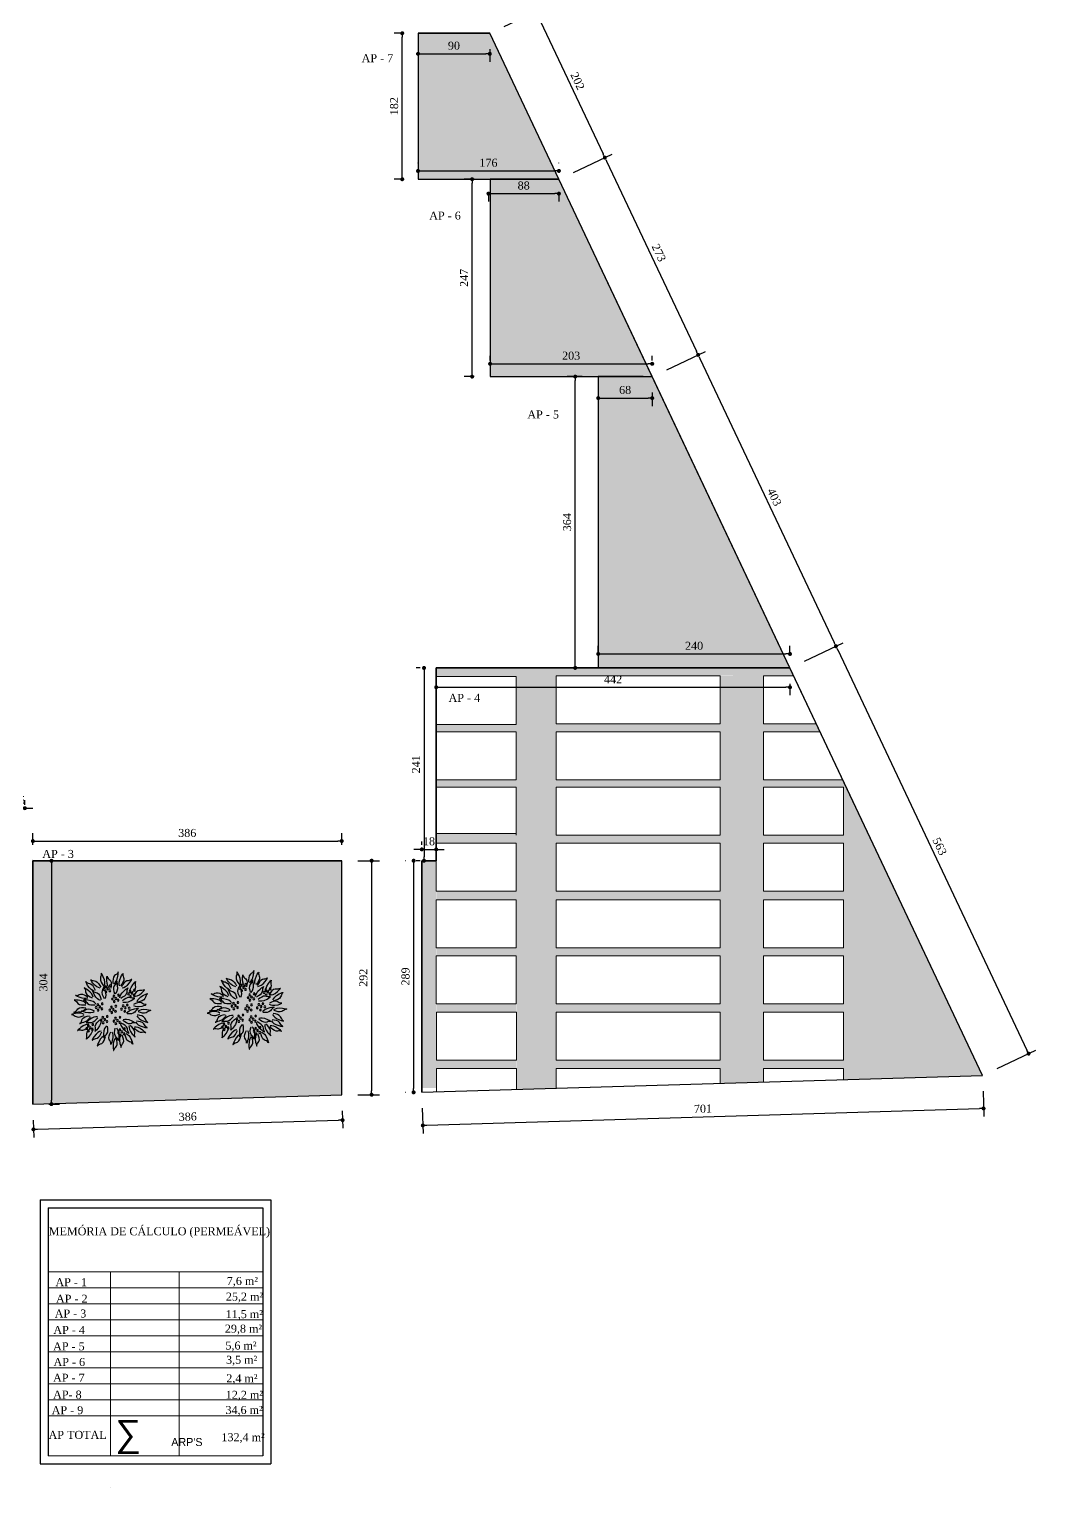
# Model space of a CAD drawing. Header units: centimetres. Extents: x -48696 to 156237, y -5617 to 29024.
# Drawn here: x 101360 to 102617, y 6299 to 8122 of the extents above; entities that cross this region are included whole.
import ezdxf

# ---------------------------------------------------------------- set-up
doc = ezdxf.new("R2010")
doc.units = ezdxf.units.CM
doc.layers.add('BV MV', color=7, linetype='Continuous', plot=False)
for name, color, linetype, lineweight in [('COTAS', 7, 'Continuous', 0), ('Pilares Sub-solo', 7, 'Continuous', 70), ('Pisos Externos', 15, 'Continuous', 9)]:
    doc.layers.add(name, color=color, linetype=linetype, lineweight=lineweight)
doc.layers.add('paisajismo', color=7, linetype='Continuous')
doc.layers.add('PN010', color=1, linetype='Continuous')
doc.styles.add('Valéria', font='romantic.ttf', dxfattribs={"height": 10})
doc.dimstyles.new('Cota - 50', dxfattribs={"dimtxt": 10, "dimasz": 5, "dimexe": 10, "dimexo": 20, "dimgap": 5, "dimtad": 1, "dimtxsty": 'Valéria', "dimblk": 'DOT', "dimcen": 0, "dimclrd": 12, "dimclre": 12, "dimclrt": 2, "dimazin": 2, "dimtfac": 1, "dimtix": 1, "dimtmove": 0, "dimatfit": 3, "dimldrblk": 'DOT', "dimfxl": 1, "dimarcsym": 0})

# ---------------------------------------------------------------- blocks, each defined once
blk = doc.blocks.new('A$C375069E9')
at = {"layer": 'paisajismo', "color": 221}
for centre in [(0.523, 1.919), (0.663, 1.889), (1.295, 2.06), (1.305, 1.899), (1.375, 1.959), (1.426, 1.859), (1.436, 2.03), (1.486, 1.939), (0.533, 1.759), (0.603, 1.819), (0.653, 1.719), (0.713, 1.799), (0.753, 1.448), (0.884, 1.418), (1.034, 1.759), (1.044, 1.598), (1.115, 1.658), (1.115, 1.408), (1.165, 1.558), (1.175, 1.729), (1.225, 1.638), (1.255, 1.378), (1.546, 1.488), (1.626, 1.388), (1.687, 1.458), (1.737, 1.368), (0.693, 1.348), (0.814, 1.358), (0.834, 1.247), (0.934, 1.317), (0.984, 1.057), (1.064, 0.956), (1.125, 1.247), (1.125, 1.027), (1.175, 0.936), (1.195, 1.307), (1.245, 1.207), (1.305, 1.287), (1.386, 1.087), (1.396, 0.926), (1.466, 0.986), (1.526, 1.057), (1.556, 1.327), (1.576, 0.966), (1.677, 1.287), (0.844, 0.696), (0.854, 0.535), (0.924, 0.595), (0.974, 0.495), (0.984, 0.666), (0.994, 0.896), (1.034, 0.575), (1.115, 0.856), (1.516, 0.886), (1.847, 0.826), (1.857, 0.666), (1.927, 0.726), (1.978, 0.625), (1.988, 0.796), (2.038, 0.706)]:
    blk.add_circle(centre, 0.0284, dxfattribs=at)
at = {"layer": 'paisajismo', "color": 124}
for points in [[(0.998, 2.06), (0.956, 2.334), (0.888, 2.44), (0.889, 2.435), (0.863, 2.285), (0.965, 2.054)], [(1.176, 2.118), (1.049, 2.364), (1.042, 2.49), (1.043, 2.485), (1.153, 2.379), (1.207, 2.133)], [(1.308, 1.969), (1.401, 2.229), (1.391, 2.355), (1.391, 2.35), (1.296, 2.23), (1.275, 1.979)], [(1.475, 2.065), (1.512, 2.34), (1.578, 2.447), (1.577, 2.442), (1.606, 2.292), (1.509, 2.06)], [(0.543, 1.718), (0.292, 1.836), (0.209, 1.931), (0.213, 1.928), (0.366, 1.911), (0.558, 1.749)], [(0.664, 1.826), (0.579, 2.089), (0.495, 2.183), (0.497, 2.179), (0.495, 2.026), (0.632, 1.814)], [(0.912, 1.994), (0.683, 2.149), (0.616, 2.257), (0.62, 2.253), (0.767, 2.212), (0.932, 2.022)], [(0.988, 1.675), (0.841, 1.91), (0.737, 1.981), (0.74, 1.977), (0.775, 1.828), (0.959, 1.656)], [(1.122, 1.799), (1.058, 2.068), (1.082, 2.193), (1.082, 2.187), (1.163, 2.058), (1.156, 1.806)], [(1.453, 1.657), (1.451, 1.934), (1.501, 2.049), (1.5, 2.044), (1.55, 1.9), (1.487, 1.656)], [(1.602, 1.593), (1.803, 1.784), (1.851, 1.901), (1.848, 1.896), (1.709, 1.832), (1.578, 1.618)], [(1.614, 1.981), (1.84, 2.142), (1.904, 2.25), (1.9, 2.247), (1.754, 2.203), (1.593, 2.009)], [(1.798, 1.89), (2.008, 2.07), (2.062, 2.185), (2.059, 2.181), (1.917, 2.123), (1.775, 1.916)], [(1.836, 1.699), (2.004, 1.919), (2.114, 1.98), (2.111, 1.977), (2.062, 1.832), (1.862, 1.678)], [(0.438, 1.564), (0.237, 1.755), (0.118, 1.797), (0.122, 1.794), (0.194, 1.659), (0.415, 1.539)], [(0.553, 1.432), (0.276, 1.415), (0.158, 1.46), (0.163, 1.459), (0.305, 1.517), (0.551, 1.466)], [(0.896, 1.541), (0.624, 1.594), (0.52, 1.667), (0.525, 1.665), (0.677, 1.685), (0.903, 1.575)], [(1.751, 1.486), (2.002, 1.603), (2.129, 1.605), (2.124, 1.604), (2.013, 1.498), (1.765, 1.455)], [(2.005, 1.668), (2.28, 1.695), (2.39, 1.758), (2.385, 1.756), (2.236, 1.791), (2.001, 1.702)], [(2.053, 1.488), (2.306, 1.601), (2.432, 1.601), (2.427, 1.6), (2.315, 1.496), (2.066, 1.456)], [(0.405, 1.262), (0.131, 1.304), (0.009, 1.27), (0.015, 1.27), (0.151, 1.2), (0.401, 1.228)], [(0.447, 1.106), (0.23, 0.934), (0.107, 0.902), (0.112, 0.905), (0.195, 1.033), (0.426, 1.133)], [(0.483, 0.904), (0.251, 0.752), (0.126, 0.732), (0.131, 0.734), (0.226, 0.854), (0.465, 0.933)], [(0.773, 1.195), (0.528, 1.324), (0.402, 1.332), (0.407, 1.33), (0.513, 1.219), (0.758, 1.164)], [(0.883, 0.989), (0.609, 0.948), (0.503, 0.88), (0.508, 0.882), (0.658, 0.855), (0.889, 0.956)], [(1.585, 0.962), (1.685, 0.704), (1.775, 0.615), (1.772, 0.62), (1.766, 0.772), (1.617, 0.976)], [(1.701, 1.076), (1.958, 0.973), (2.046, 0.883), (2.041, 0.885), (1.889, 0.894), (1.687, 1.045)], [(1.8, 1.231), (2.076, 1.215), (2.195, 1.26), (2.189, 1.259), (2.047, 1.316), (1.801, 1.265)], [(1.928, 1.076), (2.139, 0.896), (2.26, 0.861), (2.255, 0.863), (2.177, 0.995), (1.949, 1.102)], [(2.055, 1.326), (2.31, 1.218), (2.436, 1.221), (2.431, 1.222), (2.317, 1.323), (2.067, 1.357)], [(2.115, 1.151), (2.39, 1.183), (2.511, 1.145), (2.506, 1.145), (2.367, 1.08), (2.118, 1.117)], [(0.524, 0.758), (0.266, 0.658), (0.177, 0.569), (0.181, 0.571), (0.334, 0.578), (0.537, 0.726)], [(0.698, 0.783), (0.595, 0.526), (0.504, 0.438), (0.507, 0.442), (0.516, 0.595), (0.667, 0.796)], [(0.798, 0.546), (0.619, 0.335), (0.583, 0.214), (0.585, 0.218), (0.717, 0.297), (0.825, 0.524)], [(0.969, 0.852), (0.812, 0.624), (0.705, 0.557), (0.708, 0.561), (0.75, 0.708), (0.941, 0.872)], [(0.953, 0.499), (0.985, 0.224), (0.947, 0.103), (0.948, 0.108), (0.882, 0.247), (0.919, 0.496)], [(1.098, 0.722), (1.022, 0.455), (1.04, 0.33), (1.041, 0.335), (1.128, 0.461), (1.131, 0.713)], [(1.244, 0.6), (1.226, 0.324), (1.271, 0.206), (1.27, 0.211), (1.328, 0.353), (1.278, 0.599)], [(1.416, 0.791), (1.501, 0.528), (1.488, 0.402), (1.487, 0.407), (1.396, 0.53), (1.383, 0.782)], [(1.466, 0.475), (1.657, 0.274), (1.699, 0.155), (1.696, 0.159), (1.561, 0.231), (1.441, 0.452)], [(1.582, 0.621), (1.799, 0.449), (1.858, 0.337), (1.854, 0.341), (1.71, 0.393), (1.56, 0.595)], [(1.856, 0.722), (1.956, 0.464), (2.046, 0.374), (2.043, 0.379), (2.037, 0.532), (1.888, 0.735)], [(1.972, 0.836), (2.229, 0.733), (2.317, 0.642), (2.312, 0.645), (2.16, 0.653), (1.958, 0.804)], [(1.128, 0.401), (1.199, 0.134), (1.18, 0.009), (1.179, 0.014), (1.094, 0.142), (1.095, 0.393)]]:
    blk.add_spline(points, degree=3, dxfattribs=at)
blk = doc.blocks.new('_Dot')
at = {"color": 0, "linetype": 'ByBlock', "lineweight": -2}
blk.add_line((-0.5, 0), (-1, 0), dxfattribs=at)
at = {"color": 0, "linetype": 'ByBlock', "const_width": 0.5}
blk.add_lwpolyline([(-0.25, 0, 1), (0.25, 0, 1)], format="xyb", close=True, dxfattribs=at)
blk = doc.blocks.new('*D1615')
at = {"color": 12, "lineweight": -2, "transparency": 16777216}
for p, q in [((101335, 7148.7), (101330, 7148.7)), ((101340, 7152.9), (101340, 7158.7)), ((101340, 7148.7), (101354.3, 7148.7)), ((101354.3, 7152.9), (101354.3, 7158.7)), ((101359.3, 7148.7), (101364.3, 7148.7))]:
    blk.add_line(p, q, dxfattribs=at)
at = {"layer": 'Defpoints', "color": 0, "transparency": 16777216}
for p in [(101354.3, 7148.7), (101340, 7132.9), (101354.3, 7132.9)]:
    blk.add_point(p, dxfattribs=at)
at = {"color": 12, "lineweight": -2, "transparency": 16777216, "xscale": 5, "yscale": 5, "zscale": 5}
blk.add_blockref('_Dot', (101340, 7148.7), dxfattribs=at)
at = {"color": 12, "lineweight": -2, "transparency": 16777216, "xscale": 5, "yscale": 5, "zscale": 5, "rotation": 180}
blk.add_blockref('_Dot', (101354.3, 7148.7), dxfattribs=at)
at = {"color": 2, "transparency": 16777216, "insert": (101347.1, 7158.9), "char_height": 10, "attachment_point": 5, "style": 'Valéria'}
blk.add_mtext('15', dxfattribs=at)
blk = doc.blocks.new('*D1621')
at = {"color": 12, "lineweight": -2, "transparency": 16777216}
for p, q in [((101750.8, 6770.5), (101751.5, 6748.9)), ((101364.7, 6758.8), (101365.3, 6737.2)), ((101370, 6747.3), (101746.2, 6758.7))]:
    blk.add_line(p, q, dxfattribs=at)
at = {"layer": 'Defpoints', "color": 0, "transparency": 16777216}
for p in [(101750.2, 6790.5), (101364.1, 6778.8), (101751.2, 6758.8)]:
    blk.add_point(p, dxfattribs=at)
at = {"color": 12, "lineweight": -2, "transparency": 16777216, "xscale": 5, "yscale": 5, "zscale": 5}
for p, rotation in [((101365, 6747.2), 181.733958299639), ((101751.2, 6758.8), 1.733958299639022)]:
    blk.add_blockref('_Dot', p, dxfattribs=dict(at, rotation=rotation))
at = {"color": 2, "transparency": 16777216, "insert": (101557.8, 6763.1), "char_height": 10, "attachment_point": 5, "rotation": 1.734, "style": 'Valéria'}
blk.add_mtext('386', dxfattribs=at)
blk = doc.blocks.new('*D1622')
at = {"color": 12, "lineweight": -2, "transparency": 16777216}
for p, q in [((101770.2, 7083), (101797.5, 7083)), ((101787.5, 7078), (101787.5, 6795.5)), ((101770.2, 6790.5), (101797.5, 6790.5))]:
    blk.add_line(p, q, dxfattribs=at)
at = {"layer": 'Defpoints', "color": 0, "transparency": 16777216}
for p in [(101750.2, 7083), (101750.2, 6790.5), (101787.5, 6790.5)]:
    blk.add_point(p, dxfattribs=at)
at = {"color": 12, "lineweight": -2, "transparency": 16777216, "xscale": 5, "yscale": 5, "zscale": 5}
for p, rotation in [((101787.5, 7083), 90), ((101787.5, 6790.5), 270)]:
    blk.add_blockref('_Dot', p, dxfattribs=dict(at, rotation=rotation))
at = {"color": 2, "transparency": 16777216, "insert": (101777.3, 6936.7), "char_height": 10, "attachment_point": 5, "rotation": 90, "style": 'Valéria'}
blk.add_mtext('292', dxfattribs=at)
blk = doc.blocks.new('*D1623')
at = {"color": 12, "lineweight": -2, "transparency": 16777216}
for p, q in [((101384.3, 7082.9), (101397.5, 7082.9)), ((101387.5, 7077.9), (101387.5, 6783.8)), ((101384.1, 6778.8), (101397.5, 6778.8))]:
    blk.add_line(p, q, dxfattribs=at)
at = {"layer": 'Defpoints', "color": 0, "transparency": 16777216}
for p in [(101364.3, 7082.9), (101364.1, 6778.8), (101387.5, 6778.8)]:
    blk.add_point(p, dxfattribs=at)
at = {"color": 12, "lineweight": -2, "transparency": 16777216, "xscale": 5, "yscale": 5, "zscale": 5}
for p, rotation in [((101387.5, 7082.9), 90), ((101387.5, 6778.8), 270)]:
    blk.add_blockref('_Dot', p, dxfattribs=dict(at, rotation=rotation))
at = {"color": 2, "transparency": 16777216, "insert": (101377.4, 6930.9), "char_height": 10, "attachment_point": 5, "rotation": 90, "style": 'Valéria'}
blk.add_mtext('304', dxfattribs=at)
blk = doc.blocks.new('*D1624')
at = {"color": 12, "lineweight": -2, "transparency": 16777216}
for p, q in [((101364.3, 7102.9), (101364.3, 7117.6)), ((101750.2, 7103), (101750.2, 7117.6)), ((101369.3, 7107.6), (101745.2, 7107.6))]:
    blk.add_line(p, q, dxfattribs=at)
at = {"layer": 'Defpoints', "color": 0, "transparency": 16777216}
for p in [(101750.2, 7107.6), (101364.3, 7082.9), (101750.2, 7083)]:
    blk.add_point(p, dxfattribs=at)
at = {"color": 12, "lineweight": -2, "transparency": 16777216, "xscale": 5, "yscale": 5, "zscale": 5, "rotation": 180}
blk.add_blockref('_Dot', (101364.3, 7107.6), dxfattribs=at)
at = {"color": 12, "lineweight": -2, "transparency": 16777216, "xscale": 5, "yscale": 5, "zscale": 5}
blk.add_blockref('_Dot', (101750.2, 7107.6), dxfattribs=at)
at = {"color": 2, "transparency": 16777216, "insert": (101557.2, 7117.7), "char_height": 10, "attachment_point": 5, "style": 'Valéria'}
blk.add_mtext('386', dxfattribs=at)
blk = doc.blocks.new('*D1625')
at = {"color": 12, "lineweight": -2, "transparency": 16777216}
for p, q in [((101848.2, 7324), (101843, 7324)), ((101853, 7319), (101853, 7088)), ((101848.2, 7083), (101843, 7083))]:
    blk.add_line(p, q, dxfattribs=at)
at = {"layer": 'Defpoints', "color": 0, "transparency": 16777216}
for p in [(101868.2, 7324), (101853, 7083), (101868.2, 7083)]:
    blk.add_point(p, dxfattribs=at)
at = {"color": 12, "lineweight": -2, "transparency": 16777216, "xscale": 5, "yscale": 5, "zscale": 5}
for p, rotation in [((101853, 7324), 90), ((101853, 7083), 270)]:
    blk.add_blockref('_Dot', p, dxfattribs=dict(at, rotation=rotation))
at = {"color": 2, "transparency": 16777216, "insert": (101843, 7203.5), "char_height": 10, "attachment_point": 5, "rotation": 90, "style": 'Valéria'}
blk.add_mtext('241', dxfattribs=at)
blk = doc.blocks.new('*D1626')
at = {"color": 12, "lineweight": -2, "transparency": 16777216}
for p, q in [((101845.2, 7097.2), (101840.2, 7097.2)), ((101850.2, 7103), (101850.2, 7107.2)), ((101850.2, 7097.2), (101868.2, 7097.2)), ((101868.2, 7103), (101868.2, 7107.2)), ((101873.2, 7097.2), (101878.2, 7097.2))]:
    blk.add_line(p, q, dxfattribs=at)
at = {"layer": 'Defpoints', "color": 0, "transparency": 16777216}
for p in [(101868.2, 7097.2), (101850.2, 7083), (101868.2, 7083)]:
    blk.add_point(p, dxfattribs=at)
at = {"color": 12, "lineweight": -2, "transparency": 16777216, "xscale": 5, "yscale": 5, "zscale": 5}
blk.add_blockref('_Dot', (101850.2, 7097.2), dxfattribs=at)
at = {"color": 12, "lineweight": -2, "transparency": 16777216, "xscale": 5, "yscale": 5, "zscale": 5, "rotation": 180}
blk.add_blockref('_Dot', (101868.2, 7097.2), dxfattribs=at)
at = {"color": 2, "transparency": 16777216, "insert": (101859.2, 7107.3), "char_height": 10, "attachment_point": 5, "style": 'Valéria'}
blk.add_mtext('18', dxfattribs=at)
blk = doc.blocks.new('*D1627')
at = {"color": 12, "lineweight": -2, "transparency": 16777216}
for p, q in [((101830.2, 7083), (101830, 7083)), ((101840, 7078), (101840, 6798.5)), ((101830.2, 6793.5), (101830, 6793.5))]:
    blk.add_line(p, q, dxfattribs=at)
at = {"layer": 'Defpoints', "color": 0, "transparency": 16777216}
for p in [(101850.2, 7083), (101840, 6793.5), (101850.2, 6793.5)]:
    blk.add_point(p, dxfattribs=at)
at = {"color": 12, "lineweight": -2, "transparency": 16777216, "xscale": 5, "yscale": 5, "zscale": 5}
for p, rotation in [((101840, 7083), 90), ((101840, 6793.5), 270)]:
    blk.add_blockref('_Dot', p, dxfattribs=dict(at, rotation=rotation))
at = {"color": 2, "transparency": 16777216, "insert": (101829.9, 6938.3), "char_height": 10, "attachment_point": 5, "rotation": 90, "style": 'Valéria'}
blk.add_mtext('289', dxfattribs=at)
blk = doc.blocks.new('*D1628')
at = {"color": 12, "lineweight": -2, "transparency": 16777216}
for p, q in [((102551.5, 6794.8), (102552.4, 6763.5)), ((101850.8, 6773.6), (101851.8, 6742.2)), ((101856.5, 6752.4), (102547.1, 6773.3))]:
    blk.add_line(p, q, dxfattribs=at)
at = {"layer": 'Defpoints', "color": 0, "transparency": 16777216}
for p in [(102550.9, 6814.8), (101850.2, 6793.5), (102552.1, 6773.4)]:
    blk.add_point(p, dxfattribs=at)
at = {"color": 12, "lineweight": -2, "transparency": 16777216, "xscale": 5, "yscale": 5, "zscale": 5}
for p, rotation in [((102552.1, 6773.4), 1.733958299641414), ((101851.5, 6752.2), 181.7339582996414)]:
    blk.add_blockref('_Dot', p, dxfattribs=dict(at, rotation=rotation))
at = {"color": 2, "transparency": 16777216, "insert": (102201.5, 6773), "char_height": 10, "attachment_point": 5, "rotation": 1.734, "style": 'Valéria'}
blk.add_mtext('701', dxfattribs=at)
blk = doc.blocks.new('*D1629')
at = {"color": 12, "lineweight": -2, "transparency": 16777216}
for p, q in [((102050.6, 7688.1), (102031.9, 7688.1)), ((102041.9, 7329), (102041.9, 7683.1)), ((102050.6, 7324), (102031.9, 7324))]:
    blk.add_line(p, q, dxfattribs=at)
at = {"layer": 'Defpoints', "color": 0, "transparency": 16777216}
for p in [(102041.9, 7688.1), (102070.6, 7688.1), (102070.6, 7324)]:
    blk.add_point(p, dxfattribs=at)
at = {"color": 12, "lineweight": -2, "transparency": 16777216, "xscale": 5, "yscale": 5, "zscale": 5}
for p, rotation in [((102041.9, 7688.1), 90), ((102041.9, 7324), 270)]:
    blk.add_blockref('_Dot', p, dxfattribs=dict(at, rotation=rotation))
at = {"color": 2, "transparency": 16777216, "insert": (102031.8, 7506.1), "char_height": 10, "attachment_point": 5, "rotation": 90, "style": 'Valéria'}
blk.add_mtext('364', dxfattribs=at)
blk = doc.blocks.new('*D1630')
at = {"color": 12, "lineweight": -2, "transparency": 16777216}
for p, q in [((101915.6, 7934.8), (101903.1, 7934.8)), ((101913.1, 7693.1), (101913.1, 7929.8)), ((101915.5, 7688.1), (101903.1, 7688.1))]:
    blk.add_line(p, q, dxfattribs=at)
at = {"layer": 'Defpoints', "color": 0, "transparency": 16777216}
for p in [(101913.1, 7934.8), (101935.6, 7934.8), (101935.5, 7688.1)]:
    blk.add_point(p, dxfattribs=at)
at = {"color": 12, "lineweight": -2, "transparency": 16777216, "xscale": 5, "yscale": 5, "zscale": 5}
for p, rotation in [((101913.1, 7934.8), 90), ((101913.1, 7688.1), 270)]:
    blk.add_blockref('_Dot', p, dxfattribs=dict(at, rotation=rotation))
at = {"color": 2, "transparency": 16777216, "insert": (101903, 7811.5), "char_height": 10, "attachment_point": 5, "rotation": 90, "style": 'Valéria'}
blk.add_mtext('247', dxfattribs=at)
blk = doc.blocks.new('*D1631')
at = {"color": 12, "lineweight": -2, "transparency": 16777216}
for p, q in [((101825.5, 8117.3), (101815.8, 8117.3)), ((101825.8, 7939.8), (101825.8, 8112.3)), ((101825.5, 7934.8), (101815.8, 7934.8))]:
    blk.add_line(p, q, dxfattribs=at)
at = {"layer": 'Defpoints', "color": 0, "transparency": 16777216}
for p in [(101825.8, 8117.3), (101845.5, 8117.3), (101845.5, 7934.8)]:
    blk.add_point(p, dxfattribs=at)
at = {"color": 12, "lineweight": -2, "transparency": 16777216, "xscale": 5, "yscale": 5, "zscale": 5}
for p, rotation in [((101825.8, 8117.3), 90), ((101825.8, 7934.8), 270)]:
    blk.add_blockref('_Dot', p, dxfattribs=dict(at, rotation=rotation))
at = {"color": 2, "transparency": 16777216, "insert": (101815.7, 8026.1), "char_height": 10, "attachment_point": 5, "rotation": 90, "style": 'Valéria'}
blk.add_mtext('182', dxfattribs=at)
blk = doc.blocks.new('*D1632')
at = {"color": 12, "lineweight": -2, "transparency": 16777216}
for p, q in [((101845.5, 8097.3), (101845.5, 8081.6)), ((101935.2, 8097.3), (101935.2, 8081.6)), ((101850.5, 8091.6), (101930.2, 8091.6))]:
    blk.add_line(p, q, dxfattribs=at)
at = {"layer": 'Defpoints', "color": 0, "transparency": 16777216}
for p in [(101845.5, 8117.3), (101935.2, 8117.3), (101935.2, 8091.6)]:
    blk.add_point(p, dxfattribs=at)
at = {"color": 12, "lineweight": -2, "transparency": 16777216, "xscale": 5, "yscale": 5, "zscale": 5, "rotation": 180}
blk.add_blockref('_Dot', (101845.5, 8091.6), dxfattribs=at)
at = {"color": 12, "lineweight": -2, "transparency": 16777216, "xscale": 5, "yscale": 5, "zscale": 5}
blk.add_blockref('_Dot', (101935.2, 8091.6), dxfattribs=at)
at = {"color": 2, "transparency": 16777216, "insert": (101890.4, 8101.7), "char_height": 10, "attachment_point": 5, "style": 'Valéria'}
blk.add_mtext('90', dxfattribs=at)
blk = doc.blocks.new('*D1647')
at = {"color": 12, "lineweight": -2, "transparency": 16777216}
for p, q in [((101953.3, 8125.9), (102001.7, 8148.7)), ((101994.8, 8139.9), (102076.8, 7966.4)), ((102039.6, 7943.3), (102088, 7966.2))]:
    blk.add_line(p, q, dxfattribs=at)
at = {"layer": 'Defpoints', "color": 0, "transparency": 16777216}
for p in [(101935.2, 8117.3), (102078.9, 7961.9), (102021.5, 7934.8)]:
    blk.add_point(p, dxfattribs=at)
at = {"color": 12, "lineweight": -2, "transparency": 16777216, "xscale": 5, "yscale": 5, "zscale": 5}
for p, rotation in [((101992.7, 8144.5), 115.2979737157698), ((102078.9, 7961.9), 295.2979737157698)]:
    blk.add_blockref('_Dot', p, dxfattribs=dict(at, rotation=rotation))
at = {"color": 2, "transparency": 16777216, "insert": (102044.9, 8057.5), "char_height": 10, "attachment_point": 5, "rotation": 295.298, "style": 'Valéria'}
blk.add_mtext('202', dxfattribs=at)
blk = doc.blocks.new('*D1648')
at = {"color": 12, "lineweight": -2, "transparency": 16777216}
for p, q in [((102039.6, 7943.3), (102088, 7966.2)), ((102081.1, 7957.4), (102193.4, 7719.8)), ((102156.2, 7696.7), (102204.6, 7719.6))]:
    blk.add_line(p, q, dxfattribs=at)
at = {"layer": 'Defpoints', "color": 0, "transparency": 16777216}
for p in [(102021.5, 7934.8), (102195.5, 7715.3), (102138.1, 7688.1)]:
    blk.add_point(p, dxfattribs=at)
at = {"color": 12, "lineweight": -2, "transparency": 16777216, "xscale": 5, "yscale": 5, "zscale": 5}
for p, rotation in [((102078.9, 7961.9), 115.2979737157697), ((102195.5, 7715.3), 295.2979737157697)]:
    blk.add_blockref('_Dot', p, dxfattribs=dict(at, rotation=rotation))
at = {"color": 2, "transparency": 16777216, "insert": (102146.4, 7842.9), "char_height": 10, "attachment_point": 5, "rotation": 295.298, "style": 'Valéria'}
blk.add_mtext('273', dxfattribs=at)
blk = doc.blocks.new('*D1649')
at = {"color": 12, "lineweight": -2, "transparency": 16777216}
for p, q in [((102156.2, 7696.7), (102204.6, 7719.6)), ((102197.7, 7710.8), (102365.5, 7355.7)), ((102328.3, 7332.5), (102376.7, 7355.4))]:
    blk.add_line(p, q, dxfattribs=at)
at = {"layer": 'Defpoints', "color": 0, "transparency": 16777216}
for p in [(102138.1, 7688.1), (102367.6, 7351.1), (102310.2, 7324)]:
    blk.add_point(p, dxfattribs=at)
at = {"color": 12, "lineweight": -2, "transparency": 16777216, "xscale": 5, "yscale": 5, "zscale": 5}
for p, rotation in [((102195.5, 7715.3), 115.2979737157697), ((102367.6, 7351.1), 295.2979737157697)]:
    blk.add_blockref('_Dot', p, dxfattribs=dict(at, rotation=rotation))
at = {"color": 2, "transparency": 16777216, "insert": (102290.7, 7537.5), "char_height": 10, "attachment_point": 5, "rotation": 295.298, "style": 'Valéria'}
blk.add_mtext('403', dxfattribs=at)
blk = doc.blocks.new('*D1650')
at = {"color": 12, "lineweight": -2, "transparency": 16777216}
for p, q in [((102328.3, 7332.5), (102376.7, 7355.4)), ((102369.8, 7346.6), (102606.2, 6846.4)), ((102569, 6823.3), (102617.4, 6846.2))]:
    blk.add_line(p, q, dxfattribs=at)
at = {"layer": 'Defpoints', "color": 0, "transparency": 16777216}
for p in [(102310.2, 7324), (102608.3, 6841.9), (102550.9, 6814.8)]:
    blk.add_point(p, dxfattribs=at)
at = {"color": 12, "lineweight": -2, "transparency": 16777216, "xscale": 5, "yscale": 5, "zscale": 5}
for p, rotation in [((102367.6, 7351.1), 115.2979737157697), ((102608.3, 6841.9), 295.2979737157697)]:
    blk.add_blockref('_Dot', p, dxfattribs=dict(at, rotation=rotation))
at = {"color": 2, "transparency": 16777216, "insert": (102497.2, 7100.9), "char_height": 10, "attachment_point": 5, "rotation": 295.298, "style": 'Valéria'}
blk.add_mtext('563', dxfattribs=at)
blk = doc.blocks.new('*D1651')
at = {"color": 12, "lineweight": -2, "transparency": 16777216}
for p, q in [((101868.2, 7304), (101868.2, 7289.8)), ((101873.2, 7299.8), (102305.2, 7299.8)), ((102310.2, 7304), (102310.2, 7289.8))]:
    blk.add_line(p, q, dxfattribs=at)
at = {"layer": 'Defpoints', "color": 0, "transparency": 16777216}
for p in [(101868.2, 7324), (102310.2, 7324), (102310.2, 7299.8)]:
    blk.add_point(p, dxfattribs=at)
at = {"color": 12, "lineweight": -2, "transparency": 16777216, "xscale": 5, "yscale": 5, "zscale": 5, "rotation": 180}
blk.add_blockref('_Dot', (101868.2, 7299.8), dxfattribs=at)
at = {"color": 12, "lineweight": -2, "transparency": 16777216, "xscale": 5, "yscale": 5, "zscale": 5}
blk.add_blockref('_Dot', (102310.2, 7299.8), dxfattribs=at)
at = {"color": 2, "transparency": 16777216, "insert": (102089.2, 7309.8), "char_height": 10, "attachment_point": 5, "style": 'Valéria'}
blk.add_mtext('442', dxfattribs=at)
blk = doc.blocks.new('*D1652')
at = {"color": 12, "lineweight": -2, "transparency": 16777216}
for p, q in [((102070.6, 7344), (102070.6, 7351.5)), ((102310.2, 7344), (102310.2, 7351.5)), ((102075.6, 7341.5), (102305.2, 7341.5))]:
    blk.add_line(p, q, dxfattribs=at)
at = {"layer": 'Defpoints', "color": 0, "transparency": 16777216}
for p in [(102310.2, 7341.5), (102070.6, 7324), (102310.2, 7324)]:
    blk.add_point(p, dxfattribs=at)
at = {"color": 12, "lineweight": -2, "transparency": 16777216, "xscale": 5, "yscale": 5, "zscale": 5, "rotation": 180}
blk.add_blockref('_Dot', (102070.6, 7341.5), dxfattribs=at)
at = {"color": 12, "lineweight": -2, "transparency": 16777216, "xscale": 5, "yscale": 5, "zscale": 5}
blk.add_blockref('_Dot', (102310.2, 7341.5), dxfattribs=at)
at = {"color": 2, "transparency": 16777216, "insert": (102190.4, 7351.6), "char_height": 10, "attachment_point": 5, "style": 'Valéria'}
blk.add_mtext('240', dxfattribs=at)
blk = doc.blocks.new('*D1653')
at = {"color": 12, "lineweight": -2, "transparency": 16777216}
for p, q in [((102070.6, 7668.1), (102070.6, 7651.3)), ((102075.6, 7661.3), (102133.1, 7661.3)), ((102138.1, 7668.1), (102138.1, 7651.3))]:
    blk.add_line(p, q, dxfattribs=at)
at = {"layer": 'Defpoints', "color": 0, "transparency": 16777216}
for p in [(102070.6, 7688.1), (102138.1, 7688.1), (102138.1, 7661.3)]:
    blk.add_point(p, dxfattribs=at)
at = {"color": 12, "lineweight": -2, "transparency": 16777216, "xscale": 5, "yscale": 5, "zscale": 5, "rotation": 180}
blk.add_blockref('_Dot', (102070.6, 7661.3), dxfattribs=at)
at = {"color": 12, "lineweight": -2, "transparency": 16777216, "xscale": 5, "yscale": 5, "zscale": 5}
blk.add_blockref('_Dot', (102138.1, 7661.3), dxfattribs=at)
at = {"color": 2, "transparency": 16777216, "insert": (102104.3, 7671.4), "char_height": 10, "attachment_point": 5, "style": 'Valéria'}
blk.add_mtext('68', dxfattribs=at)
blk = doc.blocks.new('*D1654')
at = {"color": 12, "lineweight": -2, "transparency": 16777216}
for p, q in [((101935.5, 7708.1), (101935.5, 7714.1)), ((102138.1, 7708.1), (102138.1, 7714.1)), ((101940.5, 7704.1), (102133.1, 7704.1))]:
    blk.add_line(p, q, dxfattribs=at)
at = {"layer": 'Defpoints', "color": 0, "transparency": 16777216}
for p in [(102138.1, 7704.1), (101935.5, 7688.1), (102138.1, 7688.1)]:
    blk.add_point(p, dxfattribs=at)
at = {"color": 12, "lineweight": -2, "transparency": 16777216, "xscale": 5, "yscale": 5, "zscale": 5, "rotation": 180}
blk.add_blockref('_Dot', (101935.5, 7704.1), dxfattribs=at)
at = {"color": 12, "lineweight": -2, "transparency": 16777216, "xscale": 5, "yscale": 5, "zscale": 5}
blk.add_blockref('_Dot', (102138.1, 7704.1), dxfattribs=at)
at = {"color": 2, "transparency": 16777216, "insert": (102036.8, 7714.2), "char_height": 10, "attachment_point": 5, "style": 'Valéria'}
blk.add_mtext('203', dxfattribs=at)
blk = doc.blocks.new('*D1655')
at = {"color": 12, "lineweight": -2, "transparency": 16777216}
for p, q in [((101933.5, 7914.8), (101933.5, 7906.8)), ((101938.5, 7916.8), (102016.5, 7916.8)), ((102021.5, 7914.8), (102021.5, 7906.8))]:
    blk.add_line(p, q, dxfattribs=at)
at = {"layer": 'Defpoints', "color": 0, "transparency": 16777216}
for p in [(101933.5, 7934.8), (102021.5, 7934.8), (102021.5, 7916.8)]:
    blk.add_point(p, dxfattribs=at)
at = {"color": 12, "lineweight": -2, "transparency": 16777216, "xscale": 5, "yscale": 5, "zscale": 5, "rotation": 180}
blk.add_blockref('_Dot', (101933.5, 7916.8), dxfattribs=at)
at = {"color": 12, "lineweight": -2, "transparency": 16777216, "xscale": 5, "yscale": 5, "zscale": 5}
blk.add_blockref('_Dot', (102021.5, 7916.8), dxfattribs=at)
at = {"color": 2, "transparency": 16777216, "insert": (101977.5, 7926.9), "char_height": 10, "attachment_point": 5, "style": 'Valéria'}
blk.add_mtext('88', dxfattribs=at)
blk = doc.blocks.new('*D1656')
at = {"color": 12, "lineweight": -2, "transparency": 16777216}
for p, q in [((101845.5, 7954.8), (101845.5, 7955.2)), ((102021.5, 7954.8), (102021.5, 7955.2)), ((101850.5, 7945.2), (102016.5, 7945.2))]:
    blk.add_line(p, q, dxfattribs=at)
at = {"layer": 'Defpoints', "color": 0, "transparency": 16777216}
for p in [(101845.5, 7934.8), (102021.5, 7945.2), (102021.5, 7934.8)]:
    blk.add_point(p, dxfattribs=at)
at = {"color": 12, "lineweight": -2, "transparency": 16777216, "xscale": 5, "yscale": 5, "zscale": 5, "rotation": 180}
blk.add_blockref('_Dot', (101845.5, 7945.2), dxfattribs=at)
at = {"color": 12, "lineweight": -2, "transparency": 16777216, "xscale": 5, "yscale": 5, "zscale": 5}
blk.add_blockref('_Dot', (102021.5, 7945.2), dxfattribs=at)
at = {"color": 2, "transparency": 16777216, "insert": (101933.5, 7955.4), "char_height": 10, "attachment_point": 5, "style": 'Valéria'}
blk.add_mtext('176', dxfattribs=at)

msp = doc.modelspace()

# ---------------------------------------------------------------- hatches: boundary and pattern name
h = msp.add_hatch()
h.set_pattern_fill('GRASS2', color=74, scale=15, pattern_type=2)
h.set_pattern_definition([(0, (215.089, -5505.923), (15, 15), [2.25, -0.45, 0.6, -0.45, 2.25, -9]), (0, (214.339, -5505.473), (15, 15), [1.5, -1.125, 2.25, -1.125, 1.5, -7.5]), (0, (219.589, -5499.473), (15, 15), [1.875, -0.75, 1.875, -10.5]), (0, (212.089, -5496.473), (15, 15), [0.75, -1.5, 0.75, -12]), (90, (213.589, -5496.473), (-15, 15), [1.35, -13.65]), (90, (218.089, -5505.473), (-15, 15), [1.5, -13.5]), (90, (221.839, -5499.473), (-15, 15), [1.5, -13.5]), (45, (220.039, -5505.623), (8e-15, 15), [1.5, -19.7132034]), (135, (216.139, -5505.623), (-15, 8e-15), [1.5, -19.7132034]), (63.434949, (219.589, -5505.548), (8e-10, 15), [1.5, -32.0410197]), (75.9637565, (218.839, -5505.473), (5e-10, 15), [1.5, -60.3465844]), (75.9637565, (222.589, -5499.473), (5e-10, 15), [1.2, -60.6465844]), (75.9637565, (213.889, -5496.473), (5e-10, 15), [1.05, -60.7965844]), (104.0362435, (217.339, -5505.473), (-5e-10, 15), [1.5, -60.3465844]), (104.0362435, (221.089, -5499.473), (-5e-10, 15), [1.2, -60.6465844]), (104.0362435, (213.289, -5496.473), (-5e-10, 15), [1.05, -60.7965844]), (116.565051, (216.589, -5505.548), (-6e-09, 15), [1.5, -32.041002])])
h.paths.add_polyline_path([(101364.25604, 7082.88149), (101750.24768, 7082.88149), (101750.24768, 6789.68678), (101364.07871, 6778.83288)])
h.paths.add_polyline_path([(101868.68318, 6799.11082), (101850.22238, 6799.11082), (101850.22238, 7082.98534), (101868.68318, 7082.98534)])
h.paths.add_polyline_path([(101968.17677, 7313.39488), (102018.20551, 7313.39488), (102018.35681, 6798.63953), (101968.68318, 6797.13578)])
h.paths.add_polyline_path([(102223.20144, 7314.25659), (102277.15974, 7314.25659), (102277.31103, 6806.47873), (102223.20171, 6804.8407)])
h.paths.add_polyline_path([(102380.30562, 7175.64216), (102377.16015, 7175.64216), (102377.15974, 6809.5014), (102550.87808, 6814.76029)])
h.paths.add_polyline_path([(101868.68326, 6833.83402), (101968.17677, 6833.83402), (101968.17677, 6823.50772), (101868.68326, 6823.50772)])
h.paths.add_polyline_path([(101868.17636, 6903.99439), (101968.17677, 6903.99439), (101968.17677, 6893.83402), (101868.17636, 6893.83402)])
h.paths.add_polyline_path([(101868.17644, 6973.99439), (101968.17636, 6973.99439), (101968.17636, 6963.99439), (101868.17644, 6963.99439)])
h.paths.add_polyline_path([(101868.17652, 7045.03782), (101968.17677, 7045.03782), (101968.17677, 7033.99439), (101868.17652, 7033.99439)])
h.paths.add_polyline_path([(101869.26905, 7105.03782), (101968.17661, 7105.03782), (101968.17661, 7116.97782), (101869.26905, 7116.97782)])
h.paths.add_polyline_path([(101868.17652, 7184.15284), (101968.17677, 7184.15284), (101968.17677, 7174.91853), (101868.17652, 7174.91853)])
h.paths.add_polyline_path([(101868.17652, 7253.39488), (101968.17677, 7253.39488), (101968.17677, 7244.15284), (101868.17652, 7244.15284)])
h.paths.add_polyline_path([(102018.20551, 7254.25659), (102223.20149, 7254.25659), (102223.20149, 7244.15287), (102018.20551, 7244.15287)])
h.paths.add_polyline_path([(102018.20551, 7184.15287), (102223.20151, 7184.15287), (102223.20151, 7174.91857), (102018.20551, 7174.91857)])
h.paths.add_polyline_path([(102018.20551, 7114.91857), (102223.20155, 7114.91857), (102223.20155, 7105.03785), (102018.20551, 7105.03785)])
h.paths.add_polyline_path([(102018.20551, 7045.03785), (102223.20162, 7045.03785), (102223.20162, 7033.99442), (102018.20551, 7033.99442)])
h.paths.add_polyline_path([(102018.20551, 6973.99442), (102223.20163, 6973.99442), (102223.20163, 6963.99442), (102018.20551, 6963.99442)])
h.paths.add_polyline_path([(102018.20551, 6903.99442), (102223.20171, 6903.99442), (102223.20171, 6893.83406), (102018.20551, 6893.83406)])
h.paths.add_polyline_path([(102018.20551, 6833.83406), (102223.20171, 6833.83406), (102223.20171, 6823.50772), (102018.20551, 6823.50772)])
h.paths.add_polyline_path([(102377.15974, 6823.50772), (102277.15982, 6823.50772), (102277.15982, 6833.83402), (102377.15974, 6833.83402)])
h.paths.add_polyline_path([(102377.15982, 6893.83402), (102277.15974, 6893.83402), (102277.15974, 6903.99439), (102377.15982, 6903.99439)])
h.paths.add_polyline_path([(102377.15991, 6963.99439), (102277.15999, 6963.99439), (102277.15999, 6973.99439), (102377.15991, 6973.99439)])
h.paths.add_polyline_path([(102377.15999, 7033.99439), (102277.16007, 7033.99439), (102277.16007, 7045.03782), (102377.15999, 7045.03782)])
h.paths.add_polyline_path([(102377.16007, 7105.03782), (102277.16015, 7105.03782), (102277.16015, 7114.91853), (102377.16007, 7114.91853)])
h.paths.add_polyline_path([(102380.30562, 7175.64216), (102277.15974, 7174.91853), (102277.15974, 7184.15284), (102376.28301, 7184.15284)])
h.paths.add_polyline_path([(102347.92374, 7244.15284), (102277.15974, 7244.15284), (102277.15974, 7254.25656), (102343.14816, 7254.25656)])
h.paths.add_polyline_path([(101935.22163, 8117.31082), (101845.48667, 8117.31082), (101845.48667, 7934.81333), (101935.48667, 7934.78716), (101935.48667, 7688.12814), (102070.56099, 7688.12814), (102070.56099, 7323.99444), (101868.17965, 7324.10594), (101868.1734, 7313.39488), (102314.78889, 7314.25656)])

# ---------------------------------------------------------------- linework, layer by layer
for p, q in [((101845.48667, 8117.33691), (101935.22163, 8117.31082)), ((101845.48667, 8117.33691), (101845.48667, 7934.81333)), ((102550.87808, 6814.76029), (101935.22163, 8117.31082)), ((101845.48667, 7934.81333), (102021.50409, 7934.76215)), ((101935.48667, 7934.78716), (101935.48667, 7688.12814)), ((101935.48667, 7688.12814), (102138.07678, 7688.12814)), ((102070.56099, 7688.12814), (102070.56099, 7323.99444)), ((101868.17652, 7323.99444), (102310.18624, 7323.99444)), ((101868.17652, 7082.97487), (101868.17652, 7323.99444)), ((101364.07871, 6778.83288), (101364.25604, 7082.88149)), ((101750.22238, 6790.52229), (101750.22238, 7082.96085)), ((101850.22238, 6793.54968), (101850.22238, 7082.98534)), ((101850.22238, 7082.98534), (101868.17652, 7082.97487)), ((101850.22238, 6793.54968), (102550.87808, 6814.76029)), ((101364.07871, 6778.83288), (101750.22238, 6790.52242)), ((101373.38752, 6659.21939), (101373.38752, 6329.19325)), ((101373.38752, 6659.21939), (101661.72389, 6659.21939)), ((101661.72389, 6659.21939), (101661.72389, 6329.19325)), ((101373.38752, 6329.19325), (101661.72389, 6329.19325))]:
    msp.add_line(p, q)
at = {"color": 0}
msp.add_line((101364.25604, 7082.88149), (101750.22238, 7082.96085), dxfattribs=at)
at = {"layer": 'BV MV'}
for points in [[(101935.22163, 8117.31082), (101845.53975, 8117.3369), (101845.48667, 7934.81333), (102021.50409, 7934.76215), (101935.22163, 8117.31082)], [(102021.50409, 7934.76215), (101935.48667, 7934.78716), (101935.48667, 7688.12814), (102138.07678, 7688.12814), (102021.50409, 7934.76215)], [(102126.96433, 7688.12814), (102070.56099, 7688.12814), (102070.56099, 7323.99444), (102310.18624, 7323.99444), (102138.07678, 7688.12814)], [(102310.18624, 7323.99444), (101868.17652, 7323.99444), (101868.17652, 7082.97487), (101850.22238, 7082.98534), (101850.22238, 6793.54968), (102550.87808, 6814.76029), (102310.18624, 7323.99444)], [(101750.22238, 7082.96085), (101364.25622, 7083.18597), (101364.07871, 6778.83288), (101750.22238, 6790.52229), (101750.22238, 7082.96085)]]:
    msp.add_lwpolyline(points, dxfattribs=at)
at = {"layer": 'COTAS', "color": 1}
for p, q in [((101383.38752, 6569.19325), (101651.72389, 6569.19325)), ((101461.27811, 6569.19325), (101461.27811, 6339.19325)), ((101547.18969, 6569.19325), (101547.18969, 6339.19325)), ((101383.38752, 6549.19325), (101651.72389, 6549.19325)), ((101383.38752, 6529.19325), (101651.72389, 6529.19325)), ((101383.38752, 6509.19325), (101651.72389, 6509.19325)), ((101383.38752, 6489.19325), (101651.72389, 6489.19325)), ((101383.38752, 6469.19325), (101651.72389, 6469.19325)), ((101383.38752, 6449.19325), (101651.72389, 6449.19325)), ((101383.38752, 6429.19325), (101651.72389, 6429.19325)), ((101383.38752, 6409.19325), (101651.72389, 6409.19325)), ((101383.38752, 6389.19325), (101651.72389, 6389.19325)), ((101383.38752, 6339.19325), (101651.72389, 6339.19325)), ((101461.27811, 6299.19325), (101461.27811, 6299.18336))]:
    msp.add_line(p, q, dxfattribs=at)
at = {"layer": 'Pisos Externos'}
for points in [[(101868.17652, 7313.39488), (101968.17677, 7313.39488), (101968.17677, 7253.39488), (101868.17652, 7253.39488)], [(102343.14816, 7254.25656), (102277.16032, 7254.25656), (102277.16032, 7314.25656), (102314.78889, 7314.25656)], [(101868.17652, 7244.15284), (101968.17669, 7244.15284), (101968.17669, 7184.15284), (101868.17652, 7184.15284)], [(102376.28301, 7184.15284), (102277.16023, 7184.15284), (102277.16023, 7244.15284), (102347.92374, 7244.15284)], [(101868.17652, 7174.91853), (101968.17661, 7174.91853), (101968.17661, 7114.91853)], [(102381.75404, 7173.17907), (102381.46981, 7173.17907)], [(101869.26905, 7116.97782), (101968.17677, 7116.97782)], [(101869.26905, 7105.03782), (101968.17652, 7105.03782), (101968.17652, 7045.03782), (101868.17652, 7045.03782), (101868.17652, 7082.97487)], [(101868.68318, 6794.10853), (101868.68318, 6823.50772), (101968.68318, 6823.50772), (101968.68318, 6797.13578)], [(102223.20171, 6804.8407), (102223.20171, 6823.50772), (102018.20551, 6823.50772), (102018.20551, 6798.63495)], [(102277.15974, 6806.47415), (102277.15974, 6823.50772), (102377.15974, 6823.50772), (102377.15974, 6809.5014)]]:
    msp.add_lwpolyline(points, dxfattribs=at)
for points in [[(102018.20525, 7254.25659), (102223.20144, 7254.25659), (102223.20144, 7314.25659), (102018.20525, 7314.25659)], [(102018.20529, 7184.15287), (102223.20149, 7184.15287), (102223.20149, 7244.15287), (102018.20529, 7244.15287)], [(102018.20534, 7114.91857), (102223.20153, 7114.91857), (102223.20153, 7174.91857), (102018.20534, 7174.91857)], [(102377.16015, 7114.91853), (102277.16015, 7114.91853), (102277.16015, 7174.91853), (102377.16015, 7174.91853)], [(102018.20538, 7045.03785), (102223.20157, 7045.03785), (102223.20157, 7105.03785), (102018.20538, 7105.03785)], [(102377.16007, 7045.03782), (102277.16007, 7045.03782), (102277.16007, 7105.03782), (102377.16007, 7105.03782)], [(101968.17644, 6973.99439), (101868.17644, 6973.99439), (101868.17644, 7033.99439), (101968.17644, 7033.99439)], [(102018.20542, 6973.99442), (102223.20162, 6973.99442), (102223.20162, 7033.99442), (102018.20542, 7033.99442)], [(102377.15999, 6973.99439), (102277.15999, 6973.99439), (102277.15999, 7033.99439), (102377.15999, 7033.99439)], [(101968.17636, 6903.99439), (101868.17636, 6903.99439), (101868.17636, 6963.99439), (101968.17636, 6963.99439)], [(102018.20547, 6903.99442), (102223.20166, 6903.99442), (102223.20166, 6963.99442), (102018.20547, 6963.99442)], [(102377.15991, 6903.99439), (102277.15991, 6903.99439), (102277.15991, 6963.99439), (102377.15991, 6963.99439)], [(101968.68326, 6833.83402), (101868.68326, 6833.83402), (101868.68326, 6893.83402), (101968.68326, 6893.83402)], [(102018.20551, 6833.83406), (102223.20171, 6833.83406), (102223.20171, 6893.83406), (102018.20551, 6893.83406)], [(102377.15982, 6833.83402), (102277.15982, 6833.83402), (102277.15982, 6893.83402), (102377.15982, 6893.83402)]]:
    msp.add_lwpolyline(points, close=True, dxfattribs=at)
at = {"layer": 'PN010', "color": 1}
msp.add_line((101383.38752, 6649.21939), (101383.38752, 6339.19325), dxfattribs=at)
at = {"layer": 'PN010'}
for p, q in [((101383.38752, 6649.21939), (101651.72389, 6649.21939)), ((101651.72389, 6649.21939), (101651.72389, 6339.19325))]:
    msp.add_line(p, q, dxfattribs=at)

# ---------------------------------------------------------------- block references
at = {"color": 2, "xscale": -39.43178529435056, "yscale": 39.43178529435056, "zscale": 39.43178529435056}
for p in [(101681.46701, 6847.28261), (101511.91869, 6845.58506)]:
    msp.add_blockref('A$C375069E9', p, dxfattribs=at)

# ---------------------------------------------------------------- texts
at = {"layer": 'COTAS', "color": 1, "char_height": 10, "attachment_point": 1, "style": 'Valéria'}
for s, width, heights, insert in [('AP - 2', 239.4739883, [58.3481], (101393.16405, 6540.53842)), ('AP - 3', 238.0037954, [42.20175], (101391.60854, 6522.06207)), ('AP - 4', 240.4340268, [34.85759], (101389.9138, 6501.57974)), ('AP - 5', 242.0190865, [28.24017], (101389.56214, 6481.09108)), ('AP - 6', 242.2457938, [45.88558], (101390.10882, 6461.52611)), ('AP - 7', 237.3095516, [40], (101389.57029, 6441.80068)), ('AP- 8', 240.3724956, [28.94852], (101389.58554, 6420.72315)), ('AP - 9', 232.2550382, [59.77209], (101387.79515, 6401.20263)), ('AP TOTAL', 371.0155322, [76.30363], (101383.91912, 6370.38966))]:
    msp.add_mtext_dynamic_manual_height_columns(s, width=width, gutter_width=50, heights=heights, dxfattribs=dict(at, insert=insert))
at = {"layer": 'Pilares Sub-solo', "color": 7, "char_height": 10, "attachment_point": 1, "style": 'Valéria'}
for s, width, heights, insert in [('{\\C1;AP - 7}', 228.393323, [9.00998], (101775.05113, 8091.10956)), ('{\\C1;AP - 6}', 228.393323, [9.00998], (101859.50793, 7894.34594)), ('{\\C1;AP - 5}', 228.393323, [9.00998], (101982.11402, 7645.79082)), ('{\\C1;AP - 4}', 228.393323, [9.00998], (101883.66642, 7291.58608)), ('{\\C1;AP - 3}', 228.393323, [9.00998], (101376.0962, 7096.53134)), ('\\pxi1.1899;{\\C1;MEMÓRIA DE CÁLCULO (PERMEÁVEL)}', 1565.5593968, [48.54125], (101372.27705, 6624.85135)), ('{\\C1;AP - 1}', 228.393323, [9.00998], (101392.44132, 6561.22821)), ('{\\C1;7,6 m²}', 228.393323, [9.00998], (101606.59347, 6562.75748)), ('{\\C1;25,2 m²}', 228.393323, [9.00998], (101605.3957, 6543.22161)), ('{\\C1;11,5 m²}', 228.393323, [9.00998], (101605.17344, 6521.29501)), ('{\\C1;29,8 m²}', 228.393323, [9.00998], (101604.14836, 6503.12427)), ('{\\C1;5,6 m²}', 228.393323, [9.00998], (101604.83365, 6482.04587)), ('{\\C1;3,5 m²}', 228.393323, [9.00998], (101605.63513, 6464.20688)), ('{\\C1;2,4 m²}', 228.393323, [9.00998], (101605.99039, 6441.08031)), ('{\\C1;12,2 m²}', 228.393323, [9.00998], (101605.29342, 6420.44039)), ('{\\C1;34,6 m²}', 228.393323, [9.00998], (101604.91156, 6401.49486)), ("\\pxi-3,l4,t4;{\\fArial|b0|i0|c0|p34;\\H3.2499x;\\C256;∑^I\\fMS Shell Dlg 2|b0|i0|c0|p0;\\H0.3077x;ARP'S}", 862.6966509, [0], (101457.24059, 6383.9695)), ('{\\C1;132,4 m²}', 268.0709358, [9.00998], (101599.87546, 6367.47126))]:
    msp.add_mtext_dynamic_manual_height_columns(s, width=width, gutter_width=50, heights=heights, dxfattribs=dict(at, insert=insert))

# ---------------------------------------------------------------- dimensions: what is measured, and where the dimension line sits
for p1, p2, distance, text, picture, middle in [((101935.22163, 8117.31082), (102021.50409, 7934.76215), 63.53615, '202', '*D1647', (102044.94703, 8057.5078)), ((101850.22238, 6793.54968), (102550.87808, 6814.76029), -41.32965, '701', '*D1628', (102201.49487, 6772.95058)), ((101364.07871, 6778.83288), (101750.22238, 6790.52242), -31.68879, '386', '*D1621', (101557.80234, 6763.14665))]:
    dim = msp.add_aligned_dim(p1=p1, p2=p2, distance=distance, text=text, dimstyle='Cota - 50', override={"dimtxsty": 'Valéria'})
    dim.commit()
    dim.dimension.update_dxf_attribs({"geometry": picture, "text_midpoint": middle})
for base, p1, p2, angle, text, override, picture, middle in [((101825.82938, 8117.3369), (101845.48667, 7934.81333), (101845.53975, 8117.3369), 90, '182', {"dimtxsty": 'Valéria'}, '*D1631', (101815.72583, 8026.07511)), ((102195.51966, 7715.27879), (102021.50409, 7934.76215), (102138.07678, 7688.12814), 115.29797372, '273', {"dimtxsty": 'Valéria', "dimtmove": 1}, '*D1648', (102146.36792, 7842.9133)), ((101913.05918, 7934.78714), (101935.48667, 7688.12814), (101935.5584, 7934.78714), 90, '247', {"dimtxsty": 'Valéria'}, '*D1630', (101902.95563, 7811.45764)), ((102367.62912, 7351.14508), (102138.07678, 7688.12814), (102310.18624, 7323.99444), 115.29797372, '403', {"dimtxsty": 'Valéria', "dimtmove": 1}, '*D1649', (102290.71568, 7537.5326)), ((102041.9409, 7688.12814), (102070.56099, 7323.99444), (102070.56099, 7688.12814), 90, '364', {"dimtxsty": 'Valéria'}, '*D1629', (102031.79297, 7506.06129)), ((102608.32097, 6841.91094), (102310.18624, 7323.99444), (102550.87808, 6814.76029), 115.29797372, '563', {"dimtxsty": 'Valéria', "dimtmove": 1}, '*D1650', (102497.18989, 7100.88345)), ((101852.96324, 7082.97487), (101868.17652, 7323.99444), (101868.17652, 7082.97487), 90, '241', {"dimtxsty": 'Valéria'}, '*D1625', (101842.96324, 7203.48466)), ((101387.54382, 6778.83288), (101364.25604, 7082.88149), (101364.07871, 6778.83288), 90, '304', {"dimtxsty": 'Valéria'}, '*D1623', (101377.43288, 6930.85719)), ((101787.46459, 6790.52242), (101750.22238, 7082.96085), (101750.22238, 6790.52242), 90, '292', {"dimtxsty": 'Valéria'}, '*D1622', (101777.30186, 6936.74164)), ((101840.01709, 6793.54968), (101850.22238, 7082.98534), (101850.22238, 6793.54968), 90, '289', {"dimtxsty": 'Valéria'}, '*D1627', (101829.85437, 6938.26751))]:
    dim = msp.add_linear_dim(base=base, p1=p1, p2=p2, angle=angle, text=text, dimstyle='Cota - 50', override=override)
    dim.commit()
    dim.dimension.update_dxf_attribs({"geometry": picture, "text_midpoint": middle})
for base, p1, p2, text, picture, middle in [((101935.22163, 8091.55362), (101845.53975, 8117.3369), (101935.22163, 8117.31082), '90', '*D1632', (101890.38069, 8101.72374)), ((102021.50409, 7945.21095), (101845.48667, 7934.81333), (102021.50409, 7934.76215), '176', '*D1656', (101933.49538, 7955.35887)), ((102021.50409, 7916.75172), (101933.49538, 7934.78774), (102021.50409, 7934.76215), '88', '*D1655', (101977.49973, 7926.85527)), ((102138.07678, 7704.09743), (101935.48667, 7688.12814), (102138.07678, 7688.12814), '203', '*D1654', (102036.78172, 7714.20838)), ((102138.07678, 7661.28113), (102070.56099, 7688.12814), (102138.07678, 7688.12814), '68', '*D1653', (102104.31888, 7671.42906)), ((102310.18624, 7341.53735), (102070.56099, 7323.99444), (102310.18624, 7323.99444), '240', '*D1652', (102190.37361, 7351.6483)), ((102310.18624, 7299.75351), (101868.17652, 7323.99444), (102310.18624, 7323.99444), '442', '*D1651', (102089.18138, 7309.75351)), ((101354.28521, 7148.68608), (101340.00043, 7132.89171), (101354.28521, 7132.89388), '15', '*D1615', (101347.14282, 7158.87839)), ((101750.22238, 7107.56909), (101364.25604, 7082.88149), (101750.22238, 7082.96085), '386', '*D1624', (101557.23921, 7117.71702)), ((101868.17652, 7097.15884), (101850.22238, 7082.98534), (101868.17652, 7082.97487), '18', '*D1626', (101859.19945, 7107.26239))]:
    dim = msp.add_linear_dim(base=base, p1=p1, p2=p2, text=text, dimstyle='Cota - 50', override={"dimtxsty": 'Valéria'})
    dim.commit()
    dim.dimension.update_dxf_attribs({"geometry": picture, "text_midpoint": middle})

doc.saveas('drawing.dxf')
